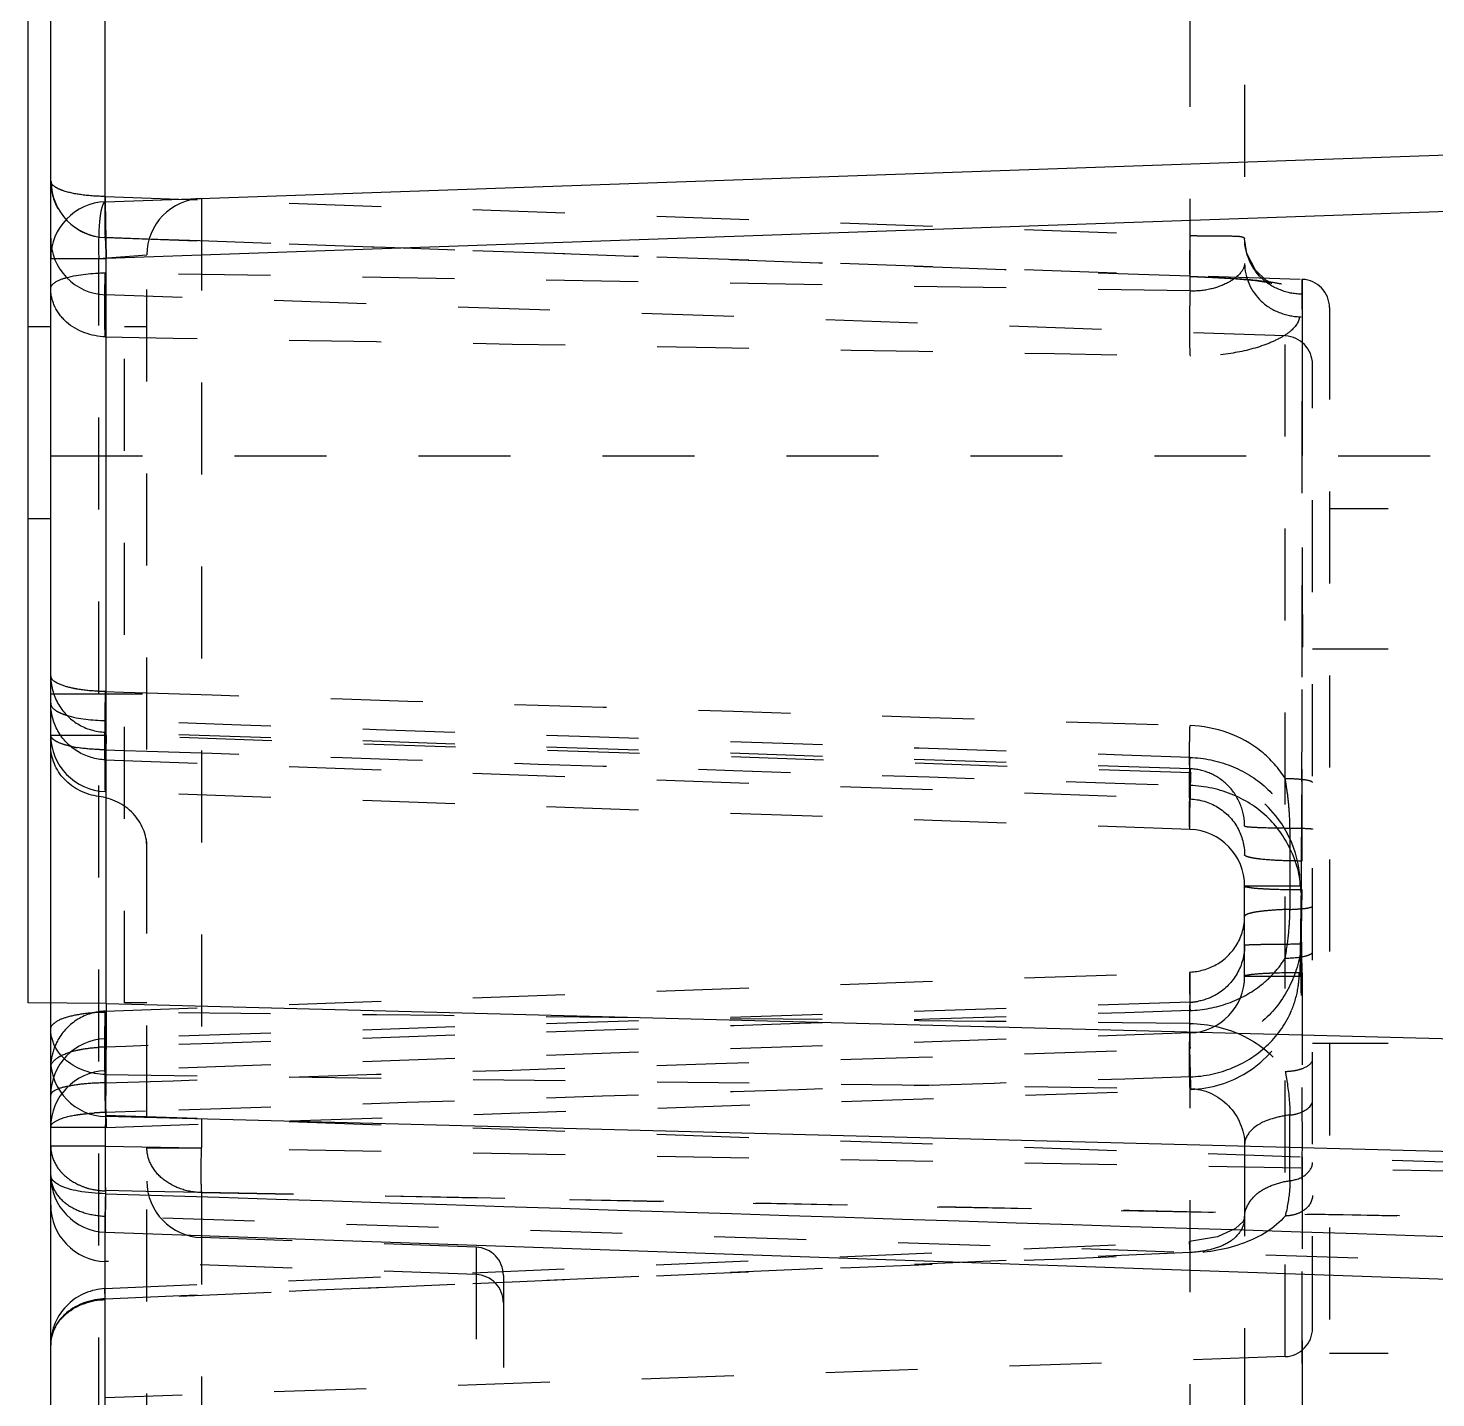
# Model space of a CAD drawing. Header units: millimetres. Extents: x -1265 to 1982, y -12197 to 1934.
# Drawn here: x 365.02 to 390.02, y -4036.11 to -4011.79 of the extents above; entities that cross this region are included whole.
import ezdxf

# ---------------------------------------------------------------- set-up
doc = ezdxf.new("R2010")
doc.units = ezdxf.units.MM
doc.header["$LTSCALE"] = 16.335
doc.linetypes.add('HIDDEN', pattern=[0.2, 0.1, -0.1])
doc.layers.get('0').update_dxf_attribs({"linetype": 'CONTINUOUS'})
doc.layers.add('DEFAULT_2', color=8, linetype='HIDDEN')

msp = doc.modelspace()

# ---------------------------------------------------------------- linework, layer by layer
at = {"color": 7, "linetype": 'Continuous'}
for p, q in [((365.419, -4119.111), (365.419, -3843.644)), ((366.389, -4014.877), (366.389, -4007.815)), ((365.019, -4029.099), (365.019, -4008.508)), ((366.389, -4014.877), (408.971, -4013.39)), ((408.988, -4014.394), (366.407, -4015.881)), ((365.419, -4015.881), (366.407, -4015.881)), ((366.407, -4029.11), (366.407, -4015.881)), ((365.419, -4017.099), (365.019, -4017.099)), ((366.407, -4029.11), (365.019, -4029.099)), ((366.407, -4029.11), (443.312, -4031.124)), ((443.314, -4033.134), (366.398, -4031.12)), ((366.389, -4041.779), (366.389, -4033.173)), ((366.389, -4033.173), (431.081, -4035.432))]:
    msp.add_line(p, q, dxfattribs=at)
for centre, start, end in [((366.424, -4015.881), 92, 180), ((366.424, -4030.115), 180, 268.5), ((366.424, -4032.169), 180, 268)]:
    msp.add_arc(centre, 1.005, start, end, dxfattribs=at)
for points, knots in [([(366.407, -4015.881), (366.402, -4015.753), (366.396, -4015.567), (366.39, -4015.331), (366.387, -4015.18), (366.385, -4015.057), (366.384, -4014.973), (366.386, -4014.924), (366.385, -4014.898), (366.388, -4014.887), (366.387, -4014.877), (366.389, -4014.877)], [0, 0, 0, 0, 0.382013, 0.555415, 0.706852, 0.831105, 0.923285, 0.956284, 0.980209, 0.994819, 1, 1, 1, 1]), ([(366.407, -4029.11), (366.405, -4029.24), (366.402, -4029.497), (366.398, -4029.869), (366.395, -4030.212), (366.393, -4030.513), (366.392, -4030.731), (366.393, -4030.876), (366.393, -4030.961), (366.395, -4031.026), (366.393, -4031.077), (366.399, -4031.099), (366.394, -4031.12), (366.398, -4031.12)], [0, 0, 0, 0, 0.194653, 0.382613, 0.555536, 0.70698, 0.831248, 0.881737, 0.923741, 0.95678, 0.980614, 0.995068, 1, 1, 1, 1]), ([(366.398, -4031.12), (366.396, -4031.12), (366.396, -4031.133), (366.393, -4031.147), (366.392, -4031.179), (366.39, -4031.242), (366.389, -4031.35), (366.387, -4031.51), (366.387, -4031.711), (366.387, -4032.041), (366.389, -4032.304), (366.391, -4032.489)], [0, 0, 0, 0, 0.004747, 0.01832, 0.040629, 0.071474, 0.157929, 0.27597, 0.423411, 0.596222, 1, 1, 1, 1]), ([(365.55, -4032.325), (365.531, -4032.314), (365.474, -4032.277), (365.419, -4032.215), (365.419, -4032.169)], [0, 0, 0, 0, 0.329947, 1, 1, 1, 1]), ([(366.391, -4032.489), (366.231, -4032.487), (365.946, -4032.46), (365.661, -4032.389), (365.55, -4032.325)], [0, 0, 0, 0, 0.555377, 1, 1, 1, 1]), ([(366.391, -4032.487), (366.388, -4032.579), (366.385, -4032.711), (366.383, -4032.876), (366.382, -4032.977), (366.383, -4033.057), (366.381, -4033.119), (366.388, -4033.151), (366.385, -4033.174), (366.389, -4033.175)], [0, 0, 0, 0, 0.401005, 0.573264, 0.720217, 0.838747, 0.925961, 0.980033, 1, 1, 1, 1])]:
    msp.add_open_spline(points, degree=3, knots=knots, dxfattribs=at)
msp.add_open_spline([(366.391, -4032.489), (387.956, -4033.175), (409.521, -4033.867), (431.086, -4034.559)], degree=3, dxfattribs=at)
at = {"layer": 'DEFAULT_2', "color": 8, "linetype": 'HIDDEN'}
for p, q in [((385.655, -4016.46), (385.655, -4008.768)), ((386.625, -4009.535), (386.625, -4015.971)), ((366.389, -4014.782), (385.655, -4015.472)), ((366.389, -4014.877), (366.407, -4015.881)), ((368.097, -4014.817), (368.097, -4031.674)), ((366.389, -4015.511), (387.647, -4016.253)), ((367.138, -4015.538), (366.389, -4015.511)), ((368.07, -4015.571), (367.138, -4015.538)), ((386.625, -4015.532), (386.625, -4015.532)), ((366.273, -4015.881), (367.128, -4015.821)), ((366.273, -4102.018), (366.273, -4015.881)), ((367.128, -4103.012), (367.128, -4015.821)), ((385.655, -4016.46), (366.389, -4016.139)), ((385.653, -4016.201), (385.655, -4016.2)), ((387.041, -4016.307), (387.096, -4016.319)), ((387.647, -4026.582), (387.647, -4016.253)), ((387.647, -4016.253), (387.647, -4016.617)), ((387.346, -4017.258), (366.389, -4016.527)), ((387.647, -4016.617), (387.647, -4017.683)), ((388.132, -4016.754), (388.132, -4038.901)), ((366.728, -4029.099), (366.728, -4017.099)), ((367.128, -4017.099), (366.728, -4017.099)), ((387.346, -4035.382), (387.346, -4017.258)), ((387.647, -4017.683), (387.647, -4017.747)), ((387.831, -4034.876), (387.831, -4017.761)), ((365.419, -4019.386), (409.941, -4019.386)), ((477.383, -4020.328), (388.132, -4020.328)), ((365.419, -4020.508), (365.019, -4020.508)), ((387.647, -4021.62), (387.65, -4022.782)), ((477.383, -4022.82), (387.831, -4022.82)), ((365.419, -4023.612), (367.128, -4023.612)), ((366.389, -4023.571), (366.712, -4023.582)), ((366.712, -4023.582), (367.128, -4023.595)), ((365.419, -4024.345), (366.407, -4024.345)), ((385.655, -4024.945), (366.389, -4024.295)), ((385.672, -4025.018), (366.407, -4024.345)), ((366.389, -4024.606), (366.728, -4024.617)), ((366.728, -4024.617), (367.128, -4024.631)), ((366.389, -4024.785), (385.655, -4025.48)), ((385.655, -4024.945), (385.655, -4025.48)), ((385.655, -4026.022), (366.389, -4025.349)), ((386.625, -4028.629), (386.625, -4025.961)), ((387.429, -4025.997), (387.429, -4027.441)), ((387.632, -4025.999), (387.63, -4026.309)), ((387.612, -4028.629), (387.638, -4026.582)), ((387.612, -4027.026), (386.625, -4027.026)), ((387.638, -4027.09), (387.63, -4027.834)), ((387.63, -4027.834), (387.638, -4028.565)), ((366.389, -4029.247), (385.655, -4028.553)), ((385.655, -4029.088), (385.655, -4028.553)), ((386.625, -4028.629), (387.612, -4028.629)), ((387.647, -4028.565), (387.647, -4039.402)), ((385.655, -4029.088), (366.389, -4029.737)), ((366.407, -4029.11), (366.389, -4033.173)), ((367.128, -4029.099), (366.728, -4029.099)), ((385.655, -4029.634), (366.389, -4030.306)), ((366.754, -4029.874), (366.389, -4029.886)), ((367.153, -4029.86), (366.754, -4029.874)), ((477.383, -4029.82), (387.831, -4029.82)), ((366.389, -4030.374), (385.655, -4030.624)), ((366.407, -4031.311), (385.672, -4030.638)), ((385.655, -4047.306), (385.655, -4030.624)), ((367.106, -4031.026), (366.389, -4031.049)), ((366.389, -4031.093), (433.576, -4033.439)), ((387.429, -4032.258), (387.429, -4031.092)), ((366.407, -4031.311), (365.419, -4031.311)), ((366.389, -4031.644), (365.419, -4031.644)), ((366.389, -4031.645), (408.971, -4032.423)), ((367.128, -4031.674), (368.097, -4031.674)), ((386.625, -4031.61), (386.625, -4046.575)), ((367.112, -4032.448), (366.389, -4032.434)), ((368.113, -4032.468), (367.112, -4032.448)), ((368.097, -4032.469), (368.097, -4042.702)), ((372.991, -4032.562), (368.113, -4032.468)), ((373.486, -4032.572), (372.991, -4032.562)), ((366.381, -4034.175), (385.646, -4033.34)), ((372.974, -4033.439), (368.097, -4033.269)), ((372.974, -4033.439), (372.974, -4041.513)), ((385.655, -4033.535), (385.646, -4033.34)), ((385.655, -4033.535), (366.389, -4034.369)), ((372.974, -4033.924), (366.389, -4033.694)), ((373.459, -4033.941), (373.459, -4041.011)), ((366.389, -4034.355), (366.381, -4034.175)), ((366.381, -4034.175), (366.382, -4034.197)), ((387.346, -4035.382), (366.389, -4036.114)), ((477.383, -4035.328), (388.132, -4035.328))]:
    msp.add_line(p, q, dxfattribs=at)
for points in [[(387.096, -4016.319), (387.11, -4016.323), (387.003, -4016.266), (386.816, -4016.092), (386.663, -4015.794), (386.625, -4015.532)], [(385.653, -4016.202), (386.056, -4016.219), (386.472, -4016.243)], [(386.472, -4016.243), (386.81, -4016.273), (387.041, -4016.307)], [(386.625, -4032.9), (386.623, -4032.925), (386.596, -4032.985), (386.465, -4033.108), (386.141, -4033.257), (385.646, -4033.34)]]:
    msp.add_lwpolyline(points, dxfattribs=at)
for centre, radius, start, end in [((366.425, -4014.516), 0.997, 180, 267.9296), ((398.452, -4015.671), 32.075, 178.4132, 178.5941), ((368.133, -4015.821), 1.005, 92, 180), ((366.424, -4015.522), 1.005, 180, 268), ((387.63, -4016.756), 0.502, 0, 88), ((387.328, -4017.761), 0.502, 0, 88), ((193.123, -4023.165), 194.526, 359.41008, 0.11278), ((393.649, -4024.289), 27.27, 178.4912, 179.2508), ((366.424, -4024.345), 1.005, 180, 268), ((366.224, -4022.515), 2.08, 258.0735, 261.0864), ((396.691, -4025.449), 30.314, 178.4072, 178.7622), ((414.229, -4026.058), 28.586, 178.3606, 178.8629), ((385.602, -4027.026), 2.01, 0.0032, 88.0032), ((378.953, -4026.521), 8.509, 8.5371, 9.4659), ((380.505, -4026.287), 6.939, 7.4221, 8.535), ((381.982, -4026.101), 5.451, 4.4061, 7.48), ((387.559, -4005.612), 20.385, 268.4531, 269.6338), ((385.62, -4027.026), 1.005, 0, 88), ((512.209, -4027.194), 124.582, 179.59306, 179.97758), ((387.619, -4013.332), 13.758, 267.8245, 270.0456), ((383.581, -4027.44), 3.848, 357.7041, 359.9783), ((383.097, -4027.42), 4.332, 355.5887, 357.7021), ((385.821, -4027.364), 1.792, 318.4018, 328.3007), ((385.62, -4028.629), 1.005, 272, 0), ((385.602, -4028.629), 2.01, 271.9969, 359.997), ((385.73, -4027.284), 1.913, 308.4935, 318.4154), ((387.616, -4042.202), 13.636, 89.9429, 92.0948), ((385.898, -4028.564), 1.696, 351.2808, 359.9573), ((385.842, -4028.555), 1.753, 337.2332, 351.2862), ((385.623, -4028.122), 0.967, 271.8979, 280.9124), ((366.423, -4030.741), 1.004, 91.9538, 179.9905), ((389.445, -4029.237), 23.066, 180.7416, 181.6147), ((366.462, -4033.092), 3.208, 91.3031, 93.5951), ((366.392, -4030.251), 0.973, 170.9114, 179.9893), ((365.564, -4030.251), 0.145, 164.4511, 179.9328), ((366.424, -4031.311), 1.005, 92, 180), ((366.459, -4035.4), 4.353, 90.9167, 93.4749), ((394.007, -4032.111), 27.622, 179.0324, 179.6506), ((387.718, -4032.074), 21.333, 179.6474, 180.3759), ((380.871, -4032.108), 14.486, 180.4173, 180.6824), ((366.414, -4031.259), 1.181, 244.3827, 254.2362), ((368.133, -4032.264), 1.005, 180, 268), ((366.424, -4032.69), 1.005, 180, 268), ((386.151, -4032.902), 0.473, 353.012, 0.0236), ((372.957, -4033.941), 0.502, 0, 88), ((372.957, -4034.426), 0.502, 0, 88), ((366.424, -4035.179), 1.005, 133.3494, 179.9981), ((387.328, -4034.88), 0.502, 272, 0)]:
    msp.add_arc(centre, radius, start, end, dxfattribs=at)
for points in [[(365.419, -4014.508), (365.419, -4014.677), (365.465, -4014.852), (365.548, -4015)], [(365.637, -4014.679), (365.607, -4014.668), (365.577, -4014.657), (365.548, -4014.642)], [(365.902, -4015.366), (365.996, -4015.423), (366.101, -4015.465), (366.208, -4015.489)], [(385.655, -4016.2), (379.793, -4015.991), (373.932, -4015.781), (368.07, -4015.571)], [(366.389, -4017.274), (372.811, -4017.388), (379.233, -4017.502), (385.655, -4017.616)], [(365.419, -4023.291), (365.419, -4023.461), (365.465, -4023.635), (365.548, -4023.783)], [(367.128, -4023.595), (373.304, -4023.791), (379.479, -4023.984), (385.655, -4024.177)], [(365.548, -4024.273), (365.465, -4024.125), (365.419, -4023.951), (365.419, -4023.781)], [(365.548, -4023.783), (365.631, -4023.931), (365.756, -4024.061), (365.901, -4024.149)], [(365.901, -4024.149), (366.047, -4024.237), (366.219, -4024.289), (366.389, -4024.295)], [(385.655, -4024.742), (379.233, -4024.525), (372.811, -4024.306), (366.389, -4024.085)], [(386.92, -4024.638), (386.571, -4024.356), (386.103, -4024.191), (385.655, -4024.177)], [(365.548, -4024.473), (365.529, -4024.465), (365.511, -4024.455), (365.493, -4024.444)], [(367.128, -4024.631), (373.303, -4024.835), (379.479, -4025.038), (385.655, -4025.241)], [(387.346, -4025.121), (387.234, -4024.938), (387.087, -4024.773), (386.92, -4024.638)], [(386.015, -4025.027), (385.902, -4024.978), (385.778, -4024.949), (385.655, -4024.945)], [(386.431, -4025.412), (386.187, -4025.308), (385.919, -4025.249), (385.655, -4025.241)], [(386.333, -4025.246), (386.243, -4025.154), (386.133, -4025.078), (386.015, -4025.027)], [(386.547, -4025.575), (386.498, -4025.454), (386.425, -4025.34), (386.333, -4025.246)], [(387.64, -4025.168), (387.637, -4025.445), (387.634, -4025.722), (387.632, -4025.999)], [(387.053, -4025.827), (386.876, -4025.651), (386.66, -4025.51), (386.431, -4025.412)], [(386.625, -4025.961), (386.625, -4025.83), (386.597, -4025.696), (386.547, -4025.575)], [(387.429, -4025.997), (387.429, -4025.892), (387.424, -4025.787), (387.416, -4025.682)], [(386.499, -4025.994), (386.579, -4026.139), (386.625, -4026.309), (386.625, -4026.474)], [(387.453, -4026.409), (387.355, -4026.195), (387.219, -4025.993), (387.053, -4025.827)], [(387.626, -4027.145), (387.627, -4026.893), (387.558, -4026.638), (387.453, -4026.409)], [(386.485, -4028.066), (386.574, -4027.916), (386.625, -4027.737), (386.625, -4027.563)], [(386.119, -4028.422), (386.268, -4028.339), (386.398, -4028.212), (386.485, -4028.066)], [(385.655, -4028.553), (385.815, -4028.547), (385.979, -4028.501), (386.119, -4028.422)], [(386.134, -4028.946), (386.033, -4029.006), (385.921, -4029.049), (385.806, -4029.071)], [(386.333, -4029.106), (386.544, -4029.031), (386.746, -4028.921), (386.921, -4028.781)], [(366.389, -4029.247), (366.219, -4029.253), (366.047, -4029.305), (365.901, -4029.393)], [(385.655, -4029.237), (379.488, -4029.443), (373.32, -4029.651), (367.153, -4029.86)], [(385.655, -4029.236), (385.885, -4029.228), (386.116, -4029.184), (386.333, -4029.106)], [(387.049, -4029.832), (387.222, -4029.663), (387.365, -4029.457), (387.459, -4029.234)], [(365.901, -4029.393), (365.756, -4029.481), (365.631, -4029.611), (365.548, -4029.759)], [(385.655, -4029.467), (379.233, -4029.401), (372.811, -4029.332), (366.389, -4029.263)], [(365.548, -4029.759), (365.49, -4029.862), (365.45, -4029.977), (365.432, -4030.094)], [(366.389, -4030.522), (372.811, -4030.318), (379.233, -4030.115), (385.655, -4029.912)], [(386.412, -4030.251), (386.647, -4030.154), (386.868, -4030.01), (387.049, -4029.832)], [(385.655, -4030.416), (379.472, -4030.618), (373.289, -4030.821), (367.106, -4031.026)], [(385.655, -4030.415), (385.913, -4030.406), (386.174, -4030.351), (386.412, -4030.251)], [(366.093, -4032.395), (366.189, -4032.422), (366.289, -4032.437), (366.389, -4032.437)], [(368.098, -4032.466), (381.722, -4032.73), (395.347, -4033), (408.971, -4033.282)], [(408.971, -4033.282), (397.143, -4033.038), (385.314, -4032.803), (373.486, -4032.572)], [(431.081, -4035.025), (409.516, -4034.331), (387.952, -4033.614), (366.389, -4032.89)], [(366.389, -4034.355), (372.811, -4034.086), (379.233, -4033.817), (385.655, -4033.549)], [(366.381, -4034.175), (366.147, -4034.185), (365.904, -4034.287), (365.734, -4034.448)]]:
    msp.add_open_spline(points, degree=3, dxfattribs=at)
for points, knots in [([(365.548, -4014.642), (365.529, -4014.633), (365.475, -4014.604), (365.419, -4014.55), (365.419, -4014.508)], [0, 0, 0, 0, 0.336197, 1, 1, 1, 1]), ([(366.389, -4014.782), (366.25, -4014.781), (365.996, -4014.764), (365.745, -4014.716), (365.637, -4014.679)], [0, 0, 0, 0, 0.549556, 1, 1, 1, 1]), ([(366.389, -4014.877), (366.378, -4014.877), (366.353, -4014.905), (366.317, -4015.002), (366.283, -4015.212), (366.269, -4015.521), (366.269, -4015.758), (366.273, -4015.881)], [0, 0, 0, 0, 0.032421, 0.093187, 0.310625, 0.639458, 1, 1, 1, 1]), ([(366.386, -4014.884), (366.385, -4014.94), (366.381, -4015.118), (366.378, -4015.297), (366.381, -4015.42)], [0, 0, 0, 0, 0.313737, 1, 1, 1, 1]), ([(366.381, -4015.42), (366.381, -4015.443), (366.387, -4015.458), (366.382, -4015.514), (366.389, -4015.511)], [0, 0, 0, 0, 0.756673, 1, 1, 1, 1]), ([(385.655, -4015.472), (385.652, -4015.565), (385.649, -4015.7), (385.646, -4015.872), (385.644, -4015.983), (385.646, -4016.071), (385.644, -4016.14), (385.651, -4016.174), (385.648, -4016.2), (385.653, -4016.201)], [0, 0, 0, 0, 0.380661, 0.556143, 0.709771, 0.833322, 0.923571, 0.979394, 1, 1, 1, 1]), ([(385.655, -4015.472), (385.696, -4015.475), (385.853, -4015.482), (386.01, -4015.484), (386.126, -4015.484)], [0, 0, 0, 0, 0.26115, 1, 1, 1, 1]), ([(386.126, -4015.484), (386.162, -4015.484), (386.283, -4015.484), (386.404, -4015.482), (386.488, -4015.488)], [0, 0, 0, 0, 0.296267, 1, 1, 1, 1]), ([(386.488, -4015.488), (386.522, -4015.49), (386.566, -4015.489), (386.625, -4015.517), (386.625, -4015.532)], [0, 0, 0, 0, 0.685792, 1, 1, 1, 1]), ([(387.63, -4016.515), (387.504, -4016.516), (387.244, -4016.46), (386.798, -4016.191), (386.625, -4015.785), (386.625, -4015.532)], [0, 0, 0, 0, 0.245465, 0.506747, 1, 1, 1, 1]), ([(386.625, -4015.971), (386.625, -4016.033), (386.539, -4016.176), (386.325, -4016.33), (386.015, -4016.442), (385.778, -4016.466), (385.655, -4016.46)], [0, 0, 0, 0, 0.160456, 0.39167, 0.680289, 1, 1, 1, 1]), ([(386.625, -4015.971), (386.625, -4016.216), (386.803, -4016.611), (387.245, -4016.866), (387.504, -4016.919), (387.63, -4016.918)], [0, 0, 0, 0, 0.487059, 0.75041, 1, 1, 1, 1]), ([(365.419, -4016.414), (365.419, -4016.372), (365.52, -4016.276), (365.844, -4016.174), (366.158, -4016.141), (366.389, -4016.139)], [0, 0, 0, 0, 0.120807, 0.337369, 1, 1, 1, 1]), ([(366.389, -4017.274), (366.385, -4017.204), (366.376, -4016.825), (366.38, -4016.447), (366.389, -4016.139)], [0, 0, 0, 0, 0.186254, 1, 1, 1, 1]), ([(385.655, -4016.2), (385.896, -4016.209), (386.347, -4016.23), (386.875, -4016.267), (387.236, -4016.322), (387.431, -4016.368), (387.594, -4016.445), (387.594, -4016.514)], [0, 0, 0, 0, 0.361453, 0.674751, 0.799341, 0.896113, 1, 1, 1, 1]), ([(366.389, -4017.274), (366.144, -4017.268), (365.766, -4017.134), (365.473, -4016.752), (365.419, -4016.524), (365.419, -4016.414)], [0, 0, 0, 0, 0.521126, 0.766406, 1, 1, 1, 1]), ([(385.655, -4016.46), (385.648, -4016.677), (385.643, -4017.063), (385.645, -4017.448), (385.655, -4017.616)], [0, 0, 0, 0, 0.563707, 1, 1, 1, 1]), ([(387.594, -4016.918), (387.594, -4017.018), (387.46, -4017.173), (387.24, -4017.31), (386.889, -4017.465), (386.355, -4017.591), (385.896, -4017.62), (385.655, -4017.616)], [0, 0, 0, 0, 0.139125, 0.242706, 0.367428, 0.665248, 1, 1, 1, 1]), ([(387.647, -4017.747), (387.647, -4018.004), (387.648, -4019.295), (387.645, -4020.586), (387.647, -4021.62)], [0, 0, 0, 0, 0.199422, 1, 1, 1, 1]), ([(365.548, -4023.429), (365.529, -4023.42), (365.474, -4023.391), (365.419, -4023.334), (365.419, -4023.291)], [0, 0, 0, 0, 0.330697, 1, 1, 1, 1]), ([(365.902, -4023.532), (365.867, -4023.526), (365.746, -4023.502), (365.626, -4023.468), (365.548, -4023.429)], [0, 0, 0, 0, 0.291378, 1, 1, 1, 1]), ([(366.389, -4023.573), (366.347, -4023.572), (366.184, -4023.566), (366.021, -4023.552), (365.902, -4023.532)], [0, 0, 0, 0, 0.259675, 1, 1, 1, 1]), ([(365.419, -4023.781), (365.419, -4023.827), (365.481, -4023.898), (365.587, -4023.953), (365.879, -4024.062), (366.158, -4024.082), (366.389, -4024.087)], [0, 0, 0, 0, 0.128509, 0.224981, 0.345884, 1, 1, 1, 1]), ([(366.382, -4023.933), (366.382, -4023.958), (366.381, -4024.043), (366.381, -4024.129), (366.382, -4024.189)], [0, 0, 0, 0, 0.297507, 1, 1, 1, 1]), ([(366.389, -4024.785), (366.382, -4024.797), (366.383, -4024.671), (366.377, -4024.602), (366.383, -4024.344), (366.386, -4024.182), (366.389, -4024.085)], [0, 0, 0, 0, 0.057283, 0.258671, 0.584925, 1, 1, 1, 1]), ([(366.382, -4024.189), (366.382, -4024.213), (366.386, -4024.248), (366.384, -4024.286), (366.389, -4024.295)], [0, 0, 0, 0, 0.698329, 1, 1, 1, 1]), ([(385.655, -4024.945), (385.651, -4024.939), (385.651, -4024.917), (385.647, -4024.875), (385.646, -4024.807), (385.645, -4024.67), (385.648, -4024.458), (385.652, -4024.276), (385.655, -4024.177)], [0, 0, 0, 0, 0.024987, 0.081577, 0.169973, 0.290204, 0.614994, 1, 1, 1, 1]), ([(365.493, -4024.444), (365.482, -4024.437), (365.448, -4024.414), (365.419, -4024.374), (365.419, -4024.345)], [0, 0, 0, 0, 0.313237, 1, 1, 1, 1]), ([(366.389, -4024.785), (366.219, -4024.779), (365.878, -4024.678), (365.631, -4024.421), (365.548, -4024.273)], [0, 0, 0, 0, 0.500106, 1, 1, 1, 1]), ([(365.794, -4024.549), (365.77, -4024.544), (365.687, -4024.525), (365.604, -4024.499), (365.548, -4024.473)], [0, 0, 0, 0, 0.285479, 1, 1, 1, 1]), ([(366.407, -4024.345), (366.402, -4024.473), (366.396, -4024.659), (366.39, -4024.895), (366.387, -4025.046), (366.385, -4025.169), (366.384, -4025.253), (366.386, -4025.302), (366.385, -4025.328), (366.388, -4025.339), (366.387, -4025.349), (366.389, -4025.349)], [0, 0, 0, 0, 0.382011, 0.555411, 0.706847, 0.8311, 0.923281, 0.956281, 0.980207, 0.994819, 1, 1, 1, 1]), ([(366.273, -4025.435), (366.048, -4025.404), (365.611, -4025.203), (365.419, -4024.751), (365.419, -4024.538)], [0, 0, 0, 0, 0.51667, 1, 1, 1, 1]), ([(366.389, -4024.607), (366.347, -4024.607), (366.184, -4024.602), (366.021, -4024.588), (365.902, -4024.569)], [0, 0, 0, 0, 0.259783, 1, 1, 1, 1]), ([(385.655, -4025.48), (385.648, -4025.491), (385.648, -4025.363), (385.642, -4025.289), (385.648, -4025.015), (385.652, -4024.843), (385.655, -4024.742)], [0, 0, 0, 0, 0.053367, 0.251496, 0.588439, 1, 1, 1, 1]), ([(385.655, -4024.743), (385.901, -4024.751), (386.393, -4024.851), (387.034, -4025.243), (387.485, -4025.844), (387.594, -4026.338), (387.594, -4026.582)], [0, 0, 0, 0, 0.251501, 0.501895, 0.750888, 1, 1, 1, 1]), ([(366.384, -4024.794), (366.383, -4024.841), (366.381, -4024.994), (366.379, -4025.147), (366.381, -4025.252)], [0, 0, 0, 0, 0.310703, 1, 1, 1, 1]), ([(385.655, -4026.022), (385.653, -4026.022), (385.654, -4026.012), (385.651, -4026.001), (385.651, -4025.976), (385.65, -4025.927), (385.651, -4025.843), (385.652, -4025.717), (385.656, -4025.562), (385.662, -4025.325), (385.668, -4025.141), (385.672, -4025.018)], [0, 0, 0, 0, 0.004999, 0.019227, 0.042665, 0.075185, 0.166901, 0.293222, 0.451088, 0.629862, 1, 1, 1, 1]), ([(387.768, -4025.156), (387.709, -4025.141), (387.567, -4025.128), (387.426, -4025.122), (387.346, -4025.121)], [0, 0, 0, 0, 0.432767, 1, 1, 1, 1]), ([(387.831, -4025.188), (387.831, -4025.18), (387.804, -4025.165), (387.784, -4025.16), (387.768, -4025.156)], [0, 0, 0, 0, 0.312507, 1, 1, 1, 1]), ([(367.128, -4026.332), (367.128, -4026.119), (366.935, -4025.667), (366.499, -4025.466), (366.273, -4025.435)], [0, 0, 0, 0, 0.483037, 1, 1, 1, 1]), ([(366.381, -4025.252), (366.381, -4025.276), (366.381, -4025.31), (366.386, -4025.337), (366.387, -4025.349), (366.389, -4025.35)], [0, 0, 0, 0, 0.737981, 0.928869, 1, 1, 1, 1]), ([(385.655, -4026.022), (385.652, -4026.022), (385.652, -4026.005), (385.647, -4025.985), (385.647, -4025.939), (385.644, -4025.85), (385.645, -4025.697), (385.647, -4025.566), (385.649, -4025.491)], [0, 0, 0, 0, 0.016973, 0.064727, 0.144264, 0.256051, 0.57673, 1, 1, 1, 1]), ([(385.655, -4025.48), (385.825, -4025.486), (386.168, -4025.587), (386.417, -4025.845), (386.499, -4025.994)], [0, 0, 0, 0, 0.499519, 1, 1, 1, 1]), ([(386.625, -4025.961), (386.625, -4025.964), (386.636, -4025.966), (386.664, -4025.973), (386.739, -4025.978), (386.857, -4025.985), (386.953, -4025.988), (387.009, -4025.99)], [0, 0, 0, 0, 0.018505, 0.066728, 0.256087, 0.569634, 1, 1, 1, 1]), ([(387.429, -4025.997), (387.479, -4025.997), (387.574, -4025.998), (387.687, -4026.001), (387.759, -4026.005), (387.798, -4026.007), (387.815, -4026.011), (387.831, -4026.011), (387.831, -4026.014)], [0, 0, 0, 0, 0.377736, 0.708221, 0.832448, 0.923465, 0.97966, 1, 1, 1, 1]), ([(387.63, -4026.582), (387.506, -4026.582), (387.27, -4026.577), (386.99, -4026.56), (386.805, -4026.537), (386.709, -4026.517), (386.656, -4026.502), (386.625, -4026.483), (386.625, -4026.474)], [0, 0, 0, 0, 0.362089, 0.694992, 0.821385, 0.914196, 0.972987, 1, 1, 1, 1]), ([(386.625, -4027.026), (386.625, -4027.038), (386.685, -4027.044), (386.759, -4027.061), (386.916, -4027.071), (387.029, -4027.078), (387.096, -4027.08)], [0, 0, 0, 0, 0.071935, 0.265165, 0.578201, 1, 1, 1, 1]), ([(387.022, -4027.464), (386.964, -4027.47), (386.866, -4027.48), (386.738, -4027.505), (386.666, -4027.525), (386.625, -4027.551), (386.625, -4027.563)], [0, 0, 0, 0, 0.414031, 0.719994, 0.91182, 1, 1, 1, 1]), ([(387.429, -4027.441), (387.394, -4027.442), (387.258, -4027.447), (387.122, -4027.455), (387.022, -4027.464)], [0, 0, 0, 0, 0.257018, 1, 1, 1, 1]), ([(387.429, -4027.441), (387.508, -4027.439), (387.635, -4027.43), (387.766, -4027.417), (387.812, -4027.397)], [0, 0, 0, 0, 0.614739, 1, 1, 1, 1]), ([(387.346, -4028.306), (387.353, -4028.261), (387.383, -4028.078), (387.405, -4027.894), (387.416, -4027.753)], [0, 0, 0, 0, 0.241762, 1, 1, 1, 1]), ([(387.626, -4028.001), (387.627, -4028.252), (387.494, -4028.753), (387.062, -4029.388), (386.408, -4029.799), (385.906, -4029.904), (385.655, -4029.912)], [0, 0, 0, 0, 0.250088, 0.49958, 0.749623, 1, 1, 1, 1]), ([(386.625, -4028.075), (386.625, -4028.249), (386.532, -4028.598), (386.28, -4028.858), (386.134, -4028.946)], [0, 0, 0, 0, 0.504181, 1, 1, 1, 1]), ([(386.625, -4028.075), (386.625, -4028.073), (386.634, -4028.073), (386.646, -4028.071), (386.671, -4028.07), (386.72, -4028.066), (386.805, -4028.064), (386.931, -4028.061), (387.087, -4028.058), (387.323, -4028.056), (387.506, -4028.055), (387.63, -4028.055)], [0, 0, 0, 0, 0.005089, 0.01941, 0.042985, 0.075698, 0.168005, 0.295242, 0.453778, 0.632455, 1, 1, 1, 1]), ([(387.346, -4028.306), (387.461, -4028.305), (387.62, -4028.292), (387.774, -4028.251), (387.831, -4028.213), (387.831, -4028.196)], [0, 0, 0, 0, 0.676837, 0.894726, 1, 1, 1, 1]), ([(387.626, -4038.771), (387.626, -4038.536), (387.648, -4037.988), (387.651, -4037.053), (387.645, -4035.903), (387.648, -4034.564), (387.645, -4033.069), (387.652, -4031.45), (387.644, -4029.747), (387.626, -4028.588), (387.626, -4028.001)], [0, 0, 0, 0, 0.065342, 0.152774, 0.260394, 0.385654, 0.525645, 0.677066, 0.836475, 1, 1, 1, 1]), ([(385.655, -4028.553), (385.648, -4028.543), (385.648, -4028.661), (385.644, -4028.728), (385.649, -4028.983), (385.652, -4029.142), (385.655, -4029.237)], [0, 0, 0, 0, 0.052648, 0.2497, 0.585285, 1, 1, 1, 1]), ([(386.742, -4028.6), (386.712, -4028.603), (386.683, -4028.612), (386.625, -4028.618), (386.625, -4028.629)], [0, 0, 0, 0, 0.728151, 1, 1, 1, 1]), ([(387.118, -4028.574), (387.079, -4028.576), (386.954, -4028.581), (386.828, -4028.589), (386.742, -4028.6)], [0, 0, 0, 0, 0.304744, 1, 1, 1, 1]), ([(366.389, -4029.246), (366.387, -4029.243), (366.381, -4029.287), (366.383, -4029.316), (366.38, -4029.423), (366.381, -4029.492), (366.382, -4029.535)], [0, 0, 0, 0, 0.046075, 0.232644, 0.554972, 1, 1, 1, 1]), ([(385.655, -4029.088), (385.651, -4029.094), (385.651, -4029.118), (385.646, -4029.163), (385.646, -4029.237), (385.644, -4029.384), (385.647, -4029.612), (385.652, -4029.807), (385.655, -4029.912)], [0, 0, 0, 0, 0.024778, 0.081362, 0.170042, 0.290925, 0.617362, 1, 1, 1, 1]), ([(365.419, -4029.565), (365.419, -4029.52), (365.516, -4029.417), (365.727, -4029.34), (366.033, -4029.279), (366.264, -4029.263), (366.389, -4029.263)], [0, 0, 0, 0, 0.126273, 0.343777, 0.647117, 1, 1, 1, 1]), ([(366.389, -4030.375), (366.386, -4030.301), (366.377, -4029.931), (366.381, -4029.56), (366.389, -4029.263)], [0, 0, 0, 0, 0.198613, 1, 1, 1, 1]), ([(385.655, -4030.624), (385.651, -4030.551), (385.642, -4030.165), (385.646, -4029.779), (385.655, -4029.467)], [0, 0, 0, 0, 0.190164, 1, 1, 1, 1]), ([(385.655, -4029.468), (385.986, -4029.472), (386.642, -4029.621), (387.167, -4030.055), (387.346, -4030.318)], [0, 0, 0, 0, 0.510504, 1, 1, 1, 1]), ([(366.389, -4030.374), (366.145, -4030.368), (365.774, -4030.248), (365.474, -4029.886), (365.419, -4029.669), (365.419, -4029.565)], [0, 0, 0, 0, 0.531254, 0.773376, 1, 1, 1, 1]), ([(366.389, -4030.522), (366.386, -4030.421), (366.382, -4030.238), (366.379, -4030.022), (366.38, -4029.884), (366.381, -4029.813), (366.385, -4029.767), (366.385, -4029.743), (366.389, -4029.737)], [0, 0, 0, 0, 0.385105, 0.700911, 0.821527, 0.912897, 0.972852, 1, 1, 1, 1]), ([(385.646, -4029.731), (385.645, -4029.771), (385.644, -4029.999), (385.649, -4030.227), (385.655, -4030.416)], [0, 0, 0, 0, 0.173918, 1, 1, 1, 1]), ([(385.655, -4029.634), (385.652, -4029.634), (385.652, -4029.646), (385.647, -4029.673), (385.647, -4029.707), (385.646, -4029.731)], [0, 0, 0, 0, 0.067997, 0.254769, 1, 1, 1, 1]), ([(385.672, -4030.638), (385.668, -4030.514), (385.662, -4030.33), (385.656, -4030.094), (385.652, -4029.938), (385.651, -4029.813), (385.65, -4029.728), (385.651, -4029.68), (385.651, -4029.655), (385.654, -4029.643), (385.653, -4029.634), (385.655, -4029.634)], [0, 0, 0, 0, 0.370138, 0.548912, 0.706778, 0.833099, 0.924815, 0.957335, 0.980773, 0.995001, 1, 1, 1, 1]), ([(365.548, -4030.071), (365.571, -4030.057), (365.682, -4029.996), (365.804, -4029.959), (365.902, -4029.938)], [0, 0, 0, 0, 0.211246, 1, 1, 1, 1]), ([(365.902, -4029.938), (365.93, -4029.932), (366.049, -4029.909), (366.169, -4029.896), (366.261, -4029.89)], [0, 0, 0, 0, 0.238094, 1, 1, 1, 1]), ([(365.424, -4030.212), (365.428, -4030.199), (365.454, -4030.14), (365.506, -4030.098), (365.548, -4030.071)], [0, 0, 0, 0, 0.213808, 1, 1, 1, 1]), ([(387.346, -4030.318), (387.406, -4030.317), (387.525, -4030.303), (387.698, -4030.261), (387.831, -4030.166), (387.831, -4030.096)], [0, 0, 0, 0, 0.324435, 0.627712, 1, 1, 1, 1]), ([(366.389, -4030.306), (366.384, -4030.306), (366.387, -4030.333), (366.38, -4030.365), (366.381, -4030.434), (366.379, -4030.52), (366.381, -4030.63), (366.383, -4030.808), (366.386, -4030.95), (366.389, -4031.049)], [0, 0, 0, 0, 0.01926, 0.073156, 0.160771, 0.280056, 0.427867, 0.600785, 1, 1, 1, 1]), ([(366.389, -4030.306), (366.387, -4030.306), (366.388, -4030.316), (366.385, -4030.328), (366.386, -4030.354), (366.384, -4030.403), (366.385, -4030.487), (366.387, -4030.61), (366.39, -4030.76), (366.396, -4030.997), (366.402, -4031.183), (366.407, -4031.311)], [0, 0, 0, 0, 0.005181, 0.019793, 0.043719, 0.076719, 0.1689, 0.293153, 0.444589, 0.617989, 1, 1, 1, 1]), ([(387.346, -4030.318), (387.357, -4030.38), (387.401, -4030.636), (387.429, -4030.896), (387.429, -4031.092)], [0, 0, 0, 0, 0.244575, 1, 1, 1, 1]), ([(366.389, -4030.521), (366.264, -4030.523), (366.035, -4030.531), (365.728, -4030.58), (365.53, -4030.626), (365.419, -4030.704), (365.419, -4030.741)], [0, 0, 0, 0, 0.3654, 0.676705, 0.891686, 1, 1, 1, 1]), ([(385.655, -4030.624), (385.904, -4030.624), (386.406, -4030.86), (386.625, -4031.364), (386.625, -4031.61)], [0, 0, 0, 0, 0.502208, 1, 1, 1, 1]), ([(387.429, -4031.092), (387.48, -4031.087), (387.633, -4031.06), (387.831, -4030.946), (387.831, -4030.833)], [0, 0, 0, 0, 0.314772, 1, 1, 1, 1]), ([(365.419, -4031.311), (365.419, -4031.25), (365.62, -4031.133), (365.781, -4031.105), (365.902, -4031.086)], [0, 0, 0, 0, 0.332079, 1, 1, 1, 1]), ([(365.902, -4031.086), (365.925, -4031.083), (366.022, -4031.069), (366.12, -4031.06), (366.195, -4031.056)], [0, 0, 0, 0, 0.238267, 1, 1, 1, 1]), ([(387.429, -4031.092), (387.322, -4031.104), (387.082, -4031.155), (386.763, -4031.292), (386.625, -4031.516), (386.625, -4031.61)], [0, 0, 0, 0, 0.314484, 0.721182, 1, 1, 1, 1]), ([(365.419, -4031.644), (365.419, -4031.677), (365.432, -4031.815), (365.488, -4031.947), (365.548, -4032.034)], [0, 0, 0, 0, 0.236652, 1, 1, 1, 1]), ([(368.097, -4032.469), (367.971, -4032.469), (367.724, -4032.421), (367.403, -4032.251), (367.184, -4031.989), (367.128, -4031.775), (367.128, -4031.674)], [0, 0, 0, 0, 0.275736, 0.53742, 0.778174, 1, 1, 1, 1]), ([(368.098, -4032.466), (368.096, -4032.413), (368.092, -4032.149), (368.094, -4031.885), (368.097, -4031.674)], [0, 0, 0, 0, 0.200234, 1, 1, 1, 1]), ([(387.429, -4032.258), (387.53, -4032.244), (387.712, -4032.191), (387.831, -4032.016), (387.831, -4031.936)], [0, 0, 0, 0, 0.559922, 1, 1, 1, 1]), ([(365.419, -4032.169), (365.419, -4032.263), (365.476, -4032.463), (365.701, -4032.695), (366.019, -4032.848), (366.263, -4032.881), (366.389, -4032.89)], [0, 0, 0, 0, 0.213358, 0.44774, 0.713712, 1, 1, 1, 1]), ([(365.548, -4032.034), (365.57, -4032.064), (365.667, -4032.183), (365.799, -4032.273), (365.904, -4032.323)], [0, 0, 0, 0, 0.24082, 1, 1, 1, 1]), ([(366.386, -4032.281), (366.386, -4032.295), (366.387, -4032.346), (366.388, -4032.397), (366.389, -4032.434)], [0, 0, 0, 0, 0.271361, 1, 1, 1, 1]), ([(386.625, -4032.9), (386.625, -4032.744), (386.79, -4032.492), (387.116, -4032.327), (387.322, -4032.272), (387.429, -4032.258)], [0, 0, 0, 0, 0.427082, 0.705447, 1, 1, 1, 1]), ([(387.429, -4032.258), (387.429, -4032.314), (387.42, -4032.526), (387.382, -4032.735), (387.346, -4032.886)], [0, 0, 0, 0, 0.266142, 1, 1, 1, 1]), ([(387.831, -4032.522), (387.831, -4032.619), (387.729, -4032.775), (387.528, -4032.863), (387.407, -4032.885), (387.346, -4032.886)], [0, 0, 0, 0, 0.442245, 0.719637, 1, 1, 1, 1]), ([(366.389, -4033.173), (366.387, -4033.173), (366.389, -4033.162), (366.386, -4033.151), (366.387, -4033.125), (366.386, -4033.078), (366.387, -4032.997), (366.388, -4032.929), (366.389, -4032.89)], [0, 0, 0, 0, 0.018603, 0.071444, 0.15679, 0.27263, 0.587617, 1, 1, 1, 1]), ([(387.346, -4032.886), (387.158, -4033.105), (386.597, -4033.43), (385.983, -4033.535), (385.655, -4033.548)], [0, 0, 0, 0, 0.467879, 1, 1, 1, 1]), ([(386.621, -4032.96), (386.611, -4033.044), (386.535, -4033.216), (386.302, -4033.394), (385.997, -4033.498), (385.772, -4033.528), (385.655, -4033.535)], [0, 0, 0, 0, 0.209684, 0.440203, 0.707331, 1, 1, 1, 1]), ([(366.389, -4034.355), (366.145, -4034.363), (365.772, -4034.485), (365.474, -4034.852), (365.419, -4035.073), (365.419, -4035.179)], [0, 0, 0, 0, 0.528368, 0.770855, 1, 1, 1, 1]), ([(365.419, -4035.179), (365.419, -4035.075), (365.474, -4034.857), (365.774, -4034.496), (366.145, -4034.376), (366.389, -4034.369)], [0, 0, 0, 0, 0.226624, 0.468746, 1, 1, 1, 1])]:
    msp.add_open_spline(points, degree=3, knots=knots, dxfattribs=at)

doc.saveas('drawing.dxf')
